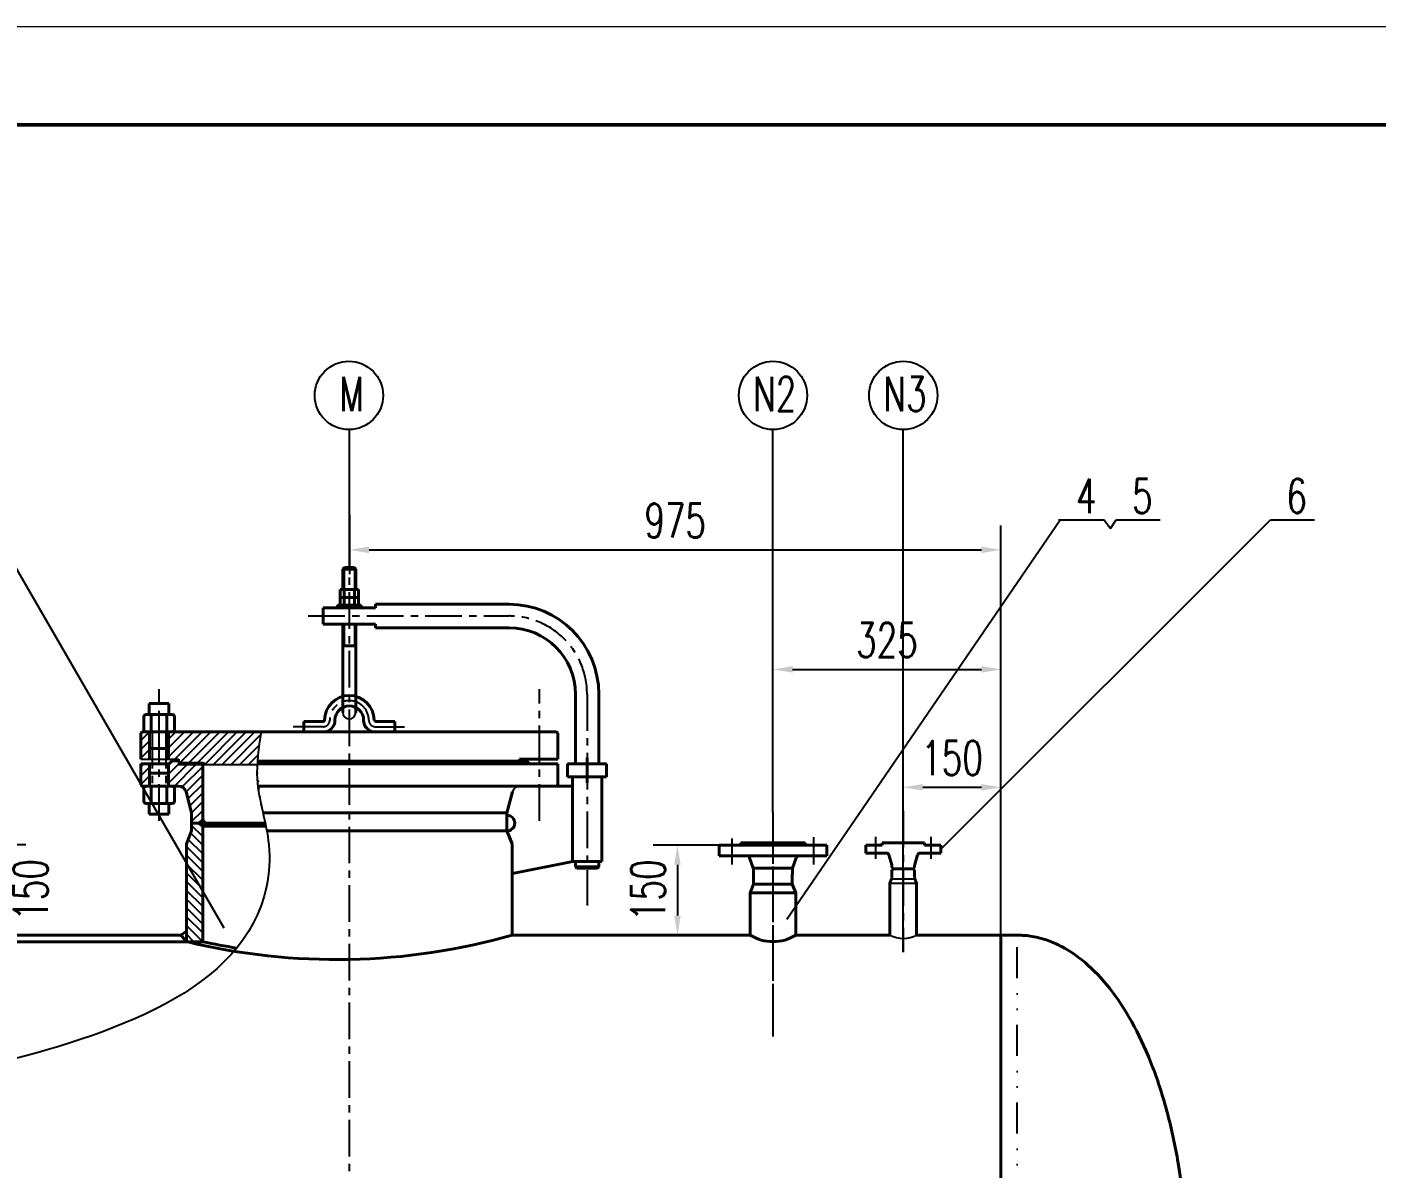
# Model space of a CAD drawing. Extents: x 24660 to 37528, y 564 to 6864.
# Drawn here: x 26463 to 28534, y 5112 to 6864 of the extents above; entities that cross this region are included whole.
import ezdxf

# ---------------------------------------------------------------- set-up
doc = ezdxf.new("R2010")
doc.units = 0
doc.header["$LTSCALE"] = 150
doc.linetypes.add('CENTER', pattern=[2, 1.25, -0.25, 0.25, -0.25])
doc.linetypes.add('DIVIDE2', pattern=[15.875, 6.35, -3.175, 0, -3.175, 0, -3.175])
doc.layers.get('0').update_dxf_attribs({"linetype": 'CONTINUOUS'})
doc.layers.get('DEFPOINTS').update_dxf_attribs({"linetype": 'CONTINUOUS'})
for name, color, linetype in [('01', 7, 'CONTINUOUS'), ('02', 1, 'CONTINUOUS'), ('05', 4, 'CENTER'), ('08', 1, 'CONTINUOUS'), ('10', 1, 'CONTINUOUS'), ('TITLE', 9, 'CONTINUOUS'), ('文字', 3, 'CONTINUOUS'), ('破折线', 1, 'CONTINUOUS')]:
    doc.layers.add(name, color=color, linetype=linetype)
doc.styles.add('FSDBHZ', font='TXT.SHX', dxfattribs={"width": 0.707, "bigfont": 'HZFS.SHX'})
doc.styles.add('HQ', font='txt.shx', dxfattribs={"width": 0.7, "bigfont": 'gbcbig.shx'})
doc.dimstyles.new('STANDARD$0', dxfattribs={"dimscale": 15, "dimtxt": 5, "dimasz": 5, "dimexe": 2.5, "dimexo": 0, "dimgap": 1.25, "dimtad": 1, "dimdec": 0, "dimdsep": 46, "dimtxsty": 'FSDBHZ', "dimcen": 0, "dimaunit": 1, "dimadec": 0, "dimazin": 0, "dimtfac": 1, "dimtdec": 3, "dimtmove": 0, "dimatfit": 3, "dimfxl": 1, "dimtolj": 1, "dimarcsym": 0})
pattern_1 = [(45, (24528.148, 452.845), (-6.735192, 6.735192), [])]

# ---------------------------------------------------------------- blocks, each defined once
blk = doc.blocks.new('*D14')
at = {"layer": '08', "color": 0, "lineweight": -2, "transparency": 16777216}
for p, q in [((26958.1, 6114.9), (26958.1, 6023.8)), ((27958.1, 5469.8), (27958.1, 6098.8)), ((26988.1, 6061.3), (27928.1, 6061.3))]:
    blk.add_line(p, q, dxfattribs=at)
at = {"layer": '08', "color": 0, "transparency": 16777216}
for points in [[(26988.1, 6066.3), (26988.1, 6056.3), (26958.1, 6061.3)], [(27928.1, 6066.3), (27928.1, 6056.3), (27958.1, 6061.3)]]:
    blk.add_solid(points, dxfattribs=at)
at = {"layer": 'DEFPOINTS', "color": 0, "transparency": 16777216}
for p in [(26958.1, 6114.9), (27958.1, 6061.3), (27958.1, 5469.8)]:
    blk.add_point(p, dxfattribs=at)
at = {"layer": '08', "color": 0, "transparency": 16777216, "insert": (27458.1, 6106.3), "char_height": 52.5, "attachment_point": 5, "style": 'HQ'}
blk.add_mtext('\\A1;975', dxfattribs=at)
blk = doc.blocks.new('*D17')
at = {"layer": '08', "color": 0, "lineweight": -2, "transparency": 16777216}
for p, q in [((27608.1, 5658.3), (27608.1, 5915.3)), ((27958.1, 5469.8), (27958.1, 5915.3)), ((27638.1, 5877.8), (27928.1, 5877.8))]:
    blk.add_line(p, q, dxfattribs=at)
at = {"layer": '08', "color": 0, "transparency": 16777216}
for points in [[(27638.1, 5882.8), (27638.1, 5872.8), (27608.1, 5877.8)], [(27928.1, 5882.8), (27928.1, 5872.8), (27958.1, 5877.8)]]:
    blk.add_solid(points, dxfattribs=at)
at = {"layer": 'DEFPOINTS', "color": 0, "transparency": 16777216}
for p in [(27958.1, 5877.8), (27608.1, 5658.3), (27958.1, 5469.8)]:
    blk.add_point(p, dxfattribs=at)
at = {"layer": '08', "color": 0, "transparency": 16777216, "insert": (27783.1, 5922.8), "char_height": 52.5, "attachment_point": 5, "style": 'HQ'}
blk.add_mtext('\\A1;325', dxfattribs=at)
blk = doc.blocks.new('*D20')
at = {"layer": '08', "color": 0, "lineweight": -2, "transparency": 16777216}
for p, q in [((26352.1, 5608.8), (26461.2, 5608.8)), ((26423.7, 5578.8), (26423.7, 5499.8)), ((26356.7, 5469.8), (26461.2, 5469.8))]:
    blk.add_line(p, q, dxfattribs=at)
at = {"layer": '08', "color": 0, "transparency": 16777216}
for points in [[(26418.7, 5578.8), (26428.7, 5578.8), (26423.7, 5608.8)], [(26418.7, 5499.8), (26428.7, 5499.8), (26423.7, 5469.8)]]:
    blk.add_solid(points, dxfattribs=at)
at = {"layer": 'DEFPOINTS', "color": 0, "transparency": 16777216}
for p in [(26352.1, 5608.8), (26356.7, 5469.8), (26423.7, 5469.8)]:
    blk.add_point(p, dxfattribs=at)
at = {"layer": '08', "color": 0, "transparency": 16777216, "insert": (26468.7, 5539.3), "char_height": 52.5, "attachment_point": 5, "rotation": 90, "style": 'HQ'}
blk.add_mtext('\\A1;150', dxfattribs=at)
blk = doc.blocks.new('*D23')
at = {"layer": '08', "color": 0, "lineweight": -2, "transparency": 16777216}
for p, q in [((27558.6, 5607.8), (27424, 5607.8)), ((27461.5, 5577.8), (27461.5, 5499.8)), ((27573.1, 5469.8), (27424, 5469.8))]:
    blk.add_line(p, q, dxfattribs=at)
at = {"layer": '08', "color": 0, "transparency": 16777216}
for points in [[(27456.5, 5577.8), (27466.5, 5577.8), (27461.5, 5607.8)], [(27456.5, 5499.8), (27466.5, 5499.8), (27461.5, 5469.8)]]:
    blk.add_solid(points, dxfattribs=at)
at = {"layer": 'DEFPOINTS', "color": 0, "transparency": 16777216}
for p in [(27558.6, 5607.8), (27461.5, 5469.8), (27573.1, 5469.8)]:
    blk.add_point(p, dxfattribs=at)
at = {"layer": '08', "color": 0, "transparency": 16777216, "insert": (27416.5, 5538.8), "char_height": 52.5, "attachment_point": 5, "rotation": 90, "style": 'HQ'}
blk.add_mtext('\\A1;150', dxfattribs=at)
blk = doc.blocks.new('*D52')
at = {"layer": '08', "color": 0, "lineweight": -2, "transparency": 16777216}
for p, q in [((27808.1, 5443.7), (27808.1, 5734.3)), ((27958.1, 5443.7), (27958.1, 5734.3)), ((27838.1, 5696.8), (27928.1, 5696.8))]:
    blk.add_line(p, q, dxfattribs=at)
at = {"layer": '08', "color": 0, "transparency": 16777216}
for points in [[(27838.1, 5701.8), (27838.1, 5691.8), (27808.1, 5696.8)], [(27928.1, 5701.8), (27928.1, 5691.8), (27958.1, 5696.8)]]:
    blk.add_solid(points, dxfattribs=at)
at = {"layer": 'DEFPOINTS', "color": 0, "transparency": 16777216}
for p in [(27958.1, 5696.8), (27808.1, 5443.7), (27958.1, 5443.7)]:
    blk.add_point(p, dxfattribs=at)
at = {"layer": '08', "color": 0, "transparency": 16777216, "insert": (27883.1, 5741.8), "char_height": 52.5, "attachment_point": 5, "style": 'HQ'}
blk.add_mtext('\\A1;150', dxfattribs=at)

msp = doc.modelspace()

# ---------------------------------------------------------------- hatches: boundary and pattern name
at = {"layer": '05', "ltscale": 0.3}
h = msp.add_hatch(dxfattribs=at)
h.set_pattern_fill('ANSI31', color=1, scale=3, style=0)
h.set_pattern_definition(pattern_1)
h.paths.add_polyline_path([(26651.1, 5781.8), (26645.3, 5781.8), (26639.8, 5781.8), (26637.8, 5779.8), (26637.8, 5739.8), (26651.1, 5739.8)])
edge = h.paths.add_edge_path()
edge.add_spline(control_points=[(26816.6, 5736.8), (26817.7, 5751.8), (26820, 5766.8), (26822.3, 5781.8)], knot_values=[0, 0, 0, 0, 45.00191, 45.00191, 45.00191, 45.00191], degree=3, periodic=0)
edge.add_line((26822.3, 5781.8), (26680.5, 5781.8))
edge.add_line((26680.5, 5781.8), (26680.5, 5739.8))
edge.add_line((26680.5, 5739.8), (26696.3, 5739.8))
edge.add_line((26696.3, 5739.8), (26696.3, 5734.8))
edge.add_line((26696.3, 5734.8), (26733.8, 5734.8))
edge.add_line((26733.8, 5734.8), (26736.8, 5731.8))
edge.add_line((26736.8, 5731.8), (26816.4, 5731.8))
edge.add_spline(control_points=[(26825.1, 5657.8), (26821.2, 5675), (26815.7, 5699.8), (26815.9, 5725), (26816.4, 5732.8)], knot_values=[49.020878, 49.020878, 49.020878, 49.020878, 101.646692, 125.297806, 125.297806, 125.297806, 125.297806], degree=3, periodic=0)
edge.add_spline(control_points=[(26816.4, 5732.8), (26816.5, 5734.1), (26816.5, 5735.5), (26816.6, 5736.8)], knot_values=[45.00191, 45.00191, 45.00191, 45.00191, 49.020878, 49.020878, 49.020878, 49.020878], degree=3, periodic=0)
h.paths.add_polyline_path([(26651.1, 5732.8), (26637.8, 5732.8), (26637.8, 5700.8), (26639.8, 5698.8), (26651.1, 5698.8)])
at = {"layer": '10'}
h = msp.add_hatch(dxfattribs=at)
h.set_pattern_fill('ANSI31', color=256, scale=3, style=0)
h.set_pattern_definition(pattern_1)
h.paths.add_polyline_path([(26707.2, 5689.9), (26715.8, 5657.8), (26715.8, 5641.8), (26726.1, 5641.8), (26732.8, 5646.9), (26732.8, 5731.8), (26695.8, 5731.8), (26695.8, 5736.8), (26685.3, 5736.8), (26681.3, 5732.8), (26680.5, 5732.8), (26680.5, 5698.8), (26686.3, 5698.8), (26695.6, 5698.8, -0.339365)])
h = msp.add_hatch(dxfattribs=at)
h.set_pattern_fill('ANSI37', color=256, scale=2.5, style=0)
h.set_pattern_definition([(45, (26111.1113, 4172.53), (-2.245064, 2.245064), []), (135, (26111.1113, 4172.53), (-2.245064, -2.245064), [])])
h.paths.add_polyline_path([(26695.8, 5734.8), (26695.8, 5731.8), (26736.8, 5731.8), (26733.8, 5734.8)])
h = msp.add_hatch(dxfattribs=at)
h.set_pattern_fill('ANSI31', color=256, scale=3, angle=90, style=0)
h.set_pattern_definition([(135, (24528.148, 659.7775), (-6.735192, -6.735192), [])])
h.paths.add_polyline_path([(26707.8, 5459.8), (26708.1, 5459.8), (26732.8, 5459.8), (26732.8, 5636.9), (26725.8, 5641.8), (26715.8, 5641.8), (26715.8, 5629.8), (26707.8, 5609.8)])
h = msp.add_hatch(dxfattribs=at)
h.set_pattern_fill('ANSI37', color=256, scale=2.5, angle=90, style=0)
h.set_pattern_definition([(135, (26110.8342, 4172.53), (-2.245064, -2.245064), []), (225, (26110.8342, 4172.53), (2.245064, -2.245064), [])])
edge = h.paths.add_edge_path()
edge.add_spline(control_points=[(26735.9, 5641.8), (26735.8, 5643.5), (26734.2, 5645.2), (26732.5, 5646.9)], knot_values=[0, 0, 0, 0, 6.047064, 6.047064, 6.047064, 6.047064], degree=3, periodic=0)
edge.add_line((26732.5, 5646.9), (26725.8, 5641.8))
edge.add_line((26725.8, 5641.8), (26735.9, 5641.8))
edge = h.paths.add_edge_path()
edge.add_line((26725.8, 5641.8), (26732.8, 5636.9))
edge.add_spline(control_points=[(26732.8, 5636.9), (26734.3, 5638.5), (26735.9, 5640.1), (26735.9, 5641.8), (26735.9, 5641.8)], knot_values=[6.047064, 6.047064, 6.047064, 6.047064, 11.725509, 11.888076, 11.888076, 11.888076, 11.888076], degree=3, periodic=0)
edge.add_line((26735.9, 5641.8), (26725.8, 5641.8))

# ---------------------------------------------------------------- linework, layer by layer
for p, q in [((27787.6, 5549.8), (27828.6, 5549.8)), ((27790.2, 5556.4), (27825.6, 5556.4))]:
    msp.add_line(p, q)
at = {"color": 1, "linetype": 'DIVIDE2', "ltscale": 0.05}
msp.add_line((27983.1, 4449.8), (27983.1, 5469.8), dxfattribs=at)
msp.add_arc((27808.1, 5510.1), 45.2, 243.0051, 296.9949)
at = {"layer": '01', "lineweight": 40}
for p, q in [((26947.8, 6031.6), (26950.3, 6034.1)), ((26947.8, 6031.6), (26947.8, 6000.3)), ((26947.8, 6031.6), (26967.8, 6031.6)), ((26950.3, 6034.1), (26965.3, 6034.1)), ((26967.8, 6031.6), (26965.3, 6034.1)), ((26967.8, 6031.6), (26967.8, 6000.3)), ((26943.8, 6000.3), (26971.8, 6000.3)), ((26943.8, 5976.3), (26943.8, 6000.3)), ((26943.8, 5988.3), (26971.8, 5988.3)), ((26949.8, 6000.3), (26949.8, 5976.3)), ((26965.8, 6000.3), (26965.8, 5976.3)), ((26971.8, 5976.3), (26971.8, 6000.3)), ((26917.8, 5947.3), (26917.8, 5972.3)), ((26917.8, 5972.3), (26997.8, 5972.3)), ((26939.8, 5976.3), (26975.8, 5976.3)), ((26939.8, 5972.3), (26939.8, 5976.3)), ((26975.8, 5972.3), (26975.8, 5976.3)), ((27202.8, 5977.8), (26997.8, 5977.8)), ((26997.8, 5972.3), (26997.8, 5977.8)), ((26917.8, 5947.3), (26997.8, 5947.3)), ((26947.8, 5947.3), (26947.8, 5811.7)), ((26967.8, 5947.3), (26967.8, 5811.7)), ((26997.8, 5941.8), (26997.8, 5947.3)), ((26997.8, 5941.8), (27202.8, 5941.8)), ((26947.8, 5914.1), (26967.8, 5914.1)), ((27304.8, 5839.8), (27304.8, 5732.8)), ((27340.8, 5839.8), (27340.8, 5732.8)), ((26650.6, 5809), (26650.6, 5825.2)), ((26650.6, 5825.2), (26665.8, 5825.2)), ((26681, 5825.2), (26665.8, 5825.2)), ((26681, 5809), (26681, 5825.2)), ((26645.3, 5808.8), (26642.2, 5807)), ((26642.2, 5807), (26642.2, 5783.6)), ((26650.9, 5808.8), (26645.3, 5808.8)), ((26650.9, 5808.8), (26656.9, 5808.8)), ((26653.9, 5805.8), (26653.9, 5805.8)), ((26653.9, 5805.8), (26653.9, 5784.8)), ((26656.9, 5808.8), (26686.3, 5808.8)), ((26679.3, 5808.8), (26677.3, 5808.8)), ((26677.7, 5805.8), (26677.7, 5784.8)), ((26677.7, 5805.8), (26677.7, 5805.8)), ((26686.3, 5808.8), (26689.4, 5807)), ((26689.4, 5807), (26689.4, 5783.6)), ((26639.8, 5781.8), (26637.8, 5779.8)), ((26637.8, 5779.8), (26637.8, 5739.8)), ((26639.8, 5781.8), (27275.8, 5781.8)), ((26645.3, 5781.8), (26642.2, 5783.6)), ((26645.3, 5781.8), (26650.9, 5781.8)), ((26650.9, 5781.8), (26656.9, 5781.8)), ((26651.1, 5781.8), (26651.1, 5739.8)), ((26653.9, 5784.8), (26653.9, 5784.8)), ((26656.9, 5781.8), (26686.3, 5781.8)), ((26677.7, 5784.8), (26677.7, 5784.8)), ((26680.5, 5781.8), (26680.5, 5739.8)), ((26686.3, 5781.8), (26689.4, 5783.6)), ((26887.8, 5797.8), (26887.8, 5781.8)), ((26887.8, 5797.8), (26917.8, 5797.8)), ((26997.8, 5797.8), (27027.8, 5797.8)), ((27027.8, 5797.8), (27027.8, 5781.8)), ((27275.8, 5781.8), (27277.8, 5779.8)), ((27277.8, 5779.8), (27277.8, 5739.8)), ((26651.1, 5756.5), (26680.5, 5756.5)), ((26685.3, 5736.8), (26681.3, 5732.8)), ((26816.6, 5736.8), (27230.3, 5736.8)), ((27219.3, 5739.8), (27277.8, 5739.8)), ((27219.3, 5739.8), (27219.3, 5737.3)), ((27230.3, 5736.8), (27234.3, 5732.8)), ((27322.8, 5742), (27322.8, 5703.5)), ((26637.8, 5732.8), (26637.8, 5700.8)), ((26637.8, 5732.8), (26681.3, 5732.8)), ((26651.1, 5732.8), (26651.1, 5698.8)), ((26651.1, 5718.5), (26680.5, 5718.5)), ((26680.5, 5732.8), (26680.5, 5698.8)), ((26732.8, 5646.9), (26732.8, 5731.8)), ((26816.3, 5732.8), (27277.8, 5732.8)), ((27277.8, 5732.8), (27277.8, 5700.8)), ((27292.8, 5712.8), (27292.8, 5732.8)), ((27292.8, 5732.8), (27352.8, 5732.8)), ((27352.8, 5732.8), (27352.8, 5712.8)), ((26637.8, 5700.8), (26639.8, 5698.8)), ((26639.8, 5698.8), (26695.6, 5698.8)), ((26645.3, 5698.8), (26642.2, 5697)), ((26642.2, 5697), (26642.2, 5673.6)), ((26650.9, 5698.8), (26645.3, 5698.8)), ((26650.9, 5698.8), (26656.9, 5698.8)), ((26653.9, 5695.8), (26653.9, 5674.8)), ((26653.9, 5695.8), (26653.9, 5695.8)), ((26656.9, 5698.8), (26686.3, 5698.8)), ((26679.3, 5698.8), (26677.3, 5698.8)), ((26677.7, 5695.8), (26677.7, 5695.8)), ((26677.7, 5695.8), (26677.7, 5674.8)), ((26686.3, 5698.8), (26689.4, 5697)), ((26689.4, 5697), (26689.4, 5673.6)), ((26817.4, 5698.8), (27275.8, 5698.8)), ((27277.8, 5700.8), (27275.8, 5698.8)), ((27275.8, 5698.8), (27300.3, 5698.8)), ((27352.8, 5712.8), (27292.8, 5712.8)), ((27300.3, 5712.8), (27345.3, 5712.8)), ((27300.3, 5582.8), (27300.3, 5712.8)), ((27345.3, 5712.8), (27345.3, 5582.8)), ((26653.9, 5674.8), (26653.9, 5674.8)), ((26677.7, 5674.8), (26677.7, 5674.8)), ((26715.8, 5657.8), (26707.2, 5689.9)), ((27199.8, 5657.8), (27208.4, 5689.9)), ((26645.3, 5671.8), (26642.2, 5673.6)), ((26645.3, 5671.8), (26650.9, 5671.8)), ((26650.6, 5655.6), (26650.6, 5671.8)), ((26650.6, 5671.8), (26665.8, 5671.8)), ((26650.6, 5655.6), (26681, 5655.6)), ((26650.9, 5671.8), (26656.9, 5671.8)), ((26656.9, 5671.8), (26686.3, 5671.8)), ((26681, 5671.8), (26665.8, 5671.8)), ((26681, 5655.6), (26681, 5671.8)), ((26686.3, 5671.8), (26689.4, 5673.6)), ((26715.8, 5641.8), (26715.8, 5657.8)), ((27199.8, 5657.8), (26825.1, 5657.8)), ((27199.8, 5641.8), (27199.8, 5657.8)), ((26715.8, 5641.8), (26828.7, 5641.8)), ((26715.8, 5641.8), (26828.7, 5641.8)), ((26715.8, 5641.8), (26828.7, 5641.8)), ((26715.8, 5641.8), (26715.8, 5629.8)), ((26725.8, 5641.8), (26732.8, 5636.9)), ((26732.8, 5646.9), (26726.1, 5641.8)), ((26732.8, 5636.9), (26829.7, 5636.9)), ((26732.8, 5636.9), (26732.8, 5459.8)), ((27199.8, 5641.8), (27199.8, 5629.8)), ((26707.8, 5609.8), (26715.8, 5629.8)), ((27199.8, 5629.8), (26831.1, 5629.8)), ((27207.8, 5609.8), (27199.8, 5629.8)), ((27558.6, 5611.8), (27657.6, 5611.8)), ((27558.6, 5607.8), (27558.6, 5611.8)), ((27657.6, 5607.8), (27657.6, 5611.8)), ((27775.6, 5611.8), (27775.6, 5607.8)), ((27775.6, 5611.8), (27779.1, 5611.8)), ((27837.1, 5611.8), (27779, 5611.8)), ((27837.1, 5611.8), (27840.6, 5611.8)), ((27840.6, 5611.8), (27840.6, 5607.8)), ((26707.8, 5609.8), (26707.8, 5459.8)), ((27207.8, 5609.8), (27207.8, 5469.8)), ((27525.6, 5607.8), (27558.6, 5607.8)), ((27525.6, 5607.8), (27525.6, 5591.8)), ((27525.6, 5591.8), (27567.5, 5591.8)), ((27558.6, 5607.8), (27690.6, 5607.8)), ((27567.5, 5591.8), (27648.6, 5591.8)), ((27648.6, 5591.8), (27690.6, 5591.8)), ((27690.6, 5607.8), (27690.6, 5591.8)), ((27750.6, 5607.8), (27775.6, 5607.8)), ((27750.6, 5607.8), (27750.6, 5595.8)), ((27750.6, 5595.8), (27782.1, 5595.8)), ((27790.6, 5577.8), (27785.9, 5593)), ((27825.7, 5578.4), (27830.2, 5593)), ((27834, 5595.8), (27865.6, 5595.8)), ((27840.6, 5607.8), (27865.6, 5607.8)), ((27865.6, 5607.8), (27865.6, 5595.8)), ((27300.8, 5582.8), (27208.3, 5564.3)), ((27345.3, 5582.8), (27300.3, 5582.8)), ((27345.3, 5582.8), (27300.3, 5582.8)), ((27304.8, 5574.8), (27304.8, 5582.8)), ((27340.8, 5574.8), (27304.8, 5574.8)), ((27304.8, 5574.8), (27306.8, 5572.8)), ((27338.8, 5572.8), (27306.8, 5572.8)), ((27340.8, 5574.8), (27338.8, 5572.8)), ((27340.8, 5574.8), (27340.8, 5582.8)), ((27577.8, 5572.6), (27572.2, 5588.5)), ((27577.8, 5572.6), (27638.1, 5572.6)), ((27578.1, 5565), (27578.1, 5571)), ((27638.1, 5564.9), (27638.1, 5571)), ((27638.3, 5572.6), (27643.9, 5588.5)), ((27790.6, 5577.8), (27790.6, 5573.5)), ((27790.6, 5573.5), (27793.6, 5571.8)), ((27793.6, 5571.8), (27790.6, 5570.1)), ((27793.6, 5571.8), (27822.6, 5571.8)), ((27795.6, 5571.8), (27820.6, 5571.8)), ((27820.6, 5571.8), (27822.6, 5571.8)), ((27825.6, 5573.5), (27822.6, 5571.8)), ((27822.6, 5571.8), (27825.6, 5570.1)), ((27825.6, 5577.2), (27825.6, 5573.5)), ((27578.1, 5565), (27578.4, 5561.7)), ((27578.4, 5548.3), (27578.4, 5561.7)), ((27638.1, 5564.9), (27637.7, 5561.7)), ((27637.7, 5548.3), (27637.7, 5561.7)), ((27790.2, 5556.4), (27787.6, 5549.8)), ((27787.6, 5549.8), (27787.6, 5469.8)), ((27790.6, 5558.3), (27790.6, 5570.1)), ((27825.6, 5570.1), (27825.6, 5558.3)), ((27825.9, 5556.4), (27828.6, 5549.8)), ((27828.6, 5549.8), (27828.6, 5469.8)), ((27573.1, 5534.8), (27578.4, 5548.3)), ((27573.1, 5469.8), (27573.1, 5534.8)), ((27573.1, 5534.8), (27643.1, 5534.8)), ((27578.4, 5548.3), (27637.7, 5548.3)), ((27643.1, 5534.8), (27637.7, 5548.3)), ((27643.1, 5469.8), (27643.1, 5534.8)), ((26352.1, 5469.8), (26699.1, 5469.8)), ((26708.1, 5475.8), (26699.1, 5469.8)), ((26706.1, 5462.8), (26699.1, 5469.8)), ((27207.8, 5469.8), (27573.1, 5469.8)), ((27643.1, 5469.8), (27787.6, 5469.8)), ((27828.6, 5469.8), (27963.7, 5469.8)), ((27958.1, 5469.8), (27958.1, 4449.8)), ((27983.1, 5469.8), (27963.7, 5469.8)), ((26343.1, 5459.8), (26708.1, 5459.8)), ((26706.1, 5459.8), (26706.1, 5462.8)), ((26708.1, 5459.8), (26732.7, 5459.8)), ((27958.1, 5461.8), (27958.1, 4457.8))]:
    msp.add_line(p, q, dxfattribs=at)
at = {"layer": '01'}
for p, q in [((26637.8, 5739.8), (26696.3, 5739.8)), ((26685.3, 5736.8), (26695.8, 5736.8)), ((26695.8, 5736.8), (26695.8, 5731.8)), ((26696.3, 5739.8), (26696.3, 5734.8)), ((26695.8, 5734.8), (26733.8, 5734.8)), ((26695.8, 5731.8), (26816.3, 5731.8)), ((26733.8, 5734.8), (26736.8, 5731.8)), ((27795.6, 5571.8), (27793.6, 5571.8)), ((27790.2, 5556.4), (27787.6, 5549.8))]:
    msp.add_line(p, q, dxfattribs=at)
at = {"layer": '01', "lineweight": 40}
for centre, radius, start, end in [((27202.8, 5839.8), 138, 0, 90), ((27202.8, 5839.8), 102, 0, 90), ((26957.8, 5799.8), 38, 0, 180), ((26957.8, 5799.8), 22, 0, 180), ((26650.9, 5805.8), 3, 0, 90), ((26656.9, 5805.8), 3, 90, 180), ((26674.7, 5805.8), 3, 0, 90), ((26680.7, 5805.8), 3, 90, 180), ((26917.8, 5799.8), 18, 270, 0), ((26917.8, 5799.8), 2, 270, 0), ((26997.8, 5799.8), 18, 180, 270), ((26650.9, 5784.8), 3, 270, 0), ((26656.9, 5784.8), 3, 180, 270), ((26674.7, 5784.8), 3, 270, 0), ((26680.7, 5784.8), 3, 180, 270), ((26650.9, 5695.8), 3, 0, 90), ((26656.9, 5695.8), 3, 90, 180), ((26674.7, 5695.8), 3, 0, 90), ((26680.7, 5695.8), 3, 90, 180), ((26695.6, 5686.8), 12, 15.0184, 90), ((26650.9, 5674.8), 3, 270, 0), ((26656.9, 5674.8), 3, 180, 270), ((26674.7, 5674.8), 3, 270, 0), ((26680.7, 5674.8), 3, 180, 270), ((27199.8, 5641.8), 12, 270, 90), ((27567.5, 5586.8), 5, 19.29, 90), ((27648.6, 5586.8), 5, 90, 160.71), ((27782.1, 5591.8), 4, 16.9908, 90), ((27834, 5591.8), 4, 90, 163.0092), ((27573.1, 5571), 5, 0, 19.29), ((27643.1, 5571), 5, 160.71, 180), ((27829.6, 5577.2), 4, 163.0092, 180), ((27830.6, 5558.3), 5, 180, 201.8), ((26938.9, 6416.3), 983.9, 256.4327, 285.8601), ((27608.1, 5526.1), 66.2, 238.1092, 301.8908), ((27070.3, 7105.9), 1680.4, 258.409, 260.2211)]:
    msp.add_arc(centre, radius, start, end, dxfattribs=at)
at = {"layer": '01'}
for centre, radius, start, end in [((26957.8, 5811.7), 10, 180, 0), ((26997.8, 5799.8), 18, 180, 270), ((26997.8, 5799.8), 2, 180, 270), ((27220, 5686.8), 12, 90, 164.9816), ((27785.6, 5558.3), 5, 338.2, 0), ((27785.6, 5558.3), 5, 338.2, 0)]:
    msp.add_arc(centre, radius, start, end, dxfattribs=at)
at = {"layer": '01', "lineweight": 40}
msp.add_spline([(26732.8, 5646.9), (26735.8, 5641.9), (26732.8, 5636.9)], degree=3, dxfattribs=at)
msp.add_open_spline([(27983.1, 5469.8), (27990.8, 5469.8), (27998.5, 5469.2), (28013.8, 5466.5), (28021.4, 5464.6), (28036.4, 5459.4), (28043.9, 5456.1), (28065.3, 5444.9), (28079, 5435.2), (28105.2, 5411.6), (28117.8, 5397.8), (28141.4, 5366.3), (28152.5, 5348.8), (28173, 5310.3), (28182.4, 5289.5), (28199.4, 5245), (28207, 5221.4), (28220.1, 5172.1), (28225.6, 5146.4), (28234.4, 5093.6), (28237.7, 5066.5), (28242.1, 5011.5), (28243.2, 4983.7), (28242.9, 4928.1), (28241.7, 4900.3), (28236.9, 4845.5), (28233.4, 4818.5), (28224.1, 4765.9), (28218.4, 4740.4), (28205, 4691.5), (28197.2, 4668.2), (28179.8, 4624.2), (28170.2, 4603.6), (28149.4, 4565.8), (28138.2, 4548.6), (28114.3, 4517.8), (28101.6, 4504.4), (28077.4, 4483.5), (28066.1, 4475.5), (28044.5, 4463.6), (28034.5, 4459.3), (28014.1, 4453), (28003.8, 4451), (27990, 4450), (27986.5, 4449.8), (27983.1, 4449.8)], degree=3, knots=[3.141593, 3.141593, 3.141593, 3.141593, 3.22719, 3.22719, 3.312787, 3.312787, 3.398384, 3.398384, 3.563603, 3.563603, 3.728821, 3.728821, 3.89404, 3.89404, 4.059258, 4.059258, 4.224477, 4.224477, 4.389695, 4.389695, 4.554914, 4.554914, 4.720132, 4.720132, 4.885351, 4.885351, 5.050569, 5.050569, 5.215787, 5.215787, 5.381006, 5.381006, 5.546224, 5.546224, 5.711443, 5.711443, 5.876661, 5.876661, 6.014069, 6.014069, 6.129343, 6.129343, 6.244617, 6.244617, 6.283185, 6.283185, 6.283185, 6.283185], dxfattribs=at)
msp.add_point((27643.1, 5469.8), dxfattribs=at)
at = {"layer": '02'}
for p, q in [((26958.1, 6043.8), (26958.1, 6245.9)), ((27608.1, 5724.9), (27608.1, 6245.9)), ((27808.1, 5724.9), (27808.1, 6245.9)), ((26765.7, 5480.8), (26403.5, 6107.4)), ((27629.2, 5494.6), (28048.9, 6107.4)), ((27865.6, 5601.8), (28371.8, 6107.4)), ((28046.6, 6107.4), (28098.9, 6107.4)), ((28048.9, 6107.4), (28116.5, 6107.4)), ((28116.5, 6107.4), (28126.1, 6094)), ((28126.1, 6094), (28135, 6107.4)), ((28135, 6107.4), (28202.6, 6107.4)), ((28371.8, 6107.4), (28439.4, 6107.4))]:
    msp.add_line(p, q, dxfattribs=at)
at = {"layer": '05', "color": 1, "ltscale": 0.3}
for p, q in [((26958.1, 4410.1), (26958.1, 6114.9)), ((26949.8, 6031.6), (26949.8, 6000.3)), ((26965.8, 6031.6), (26965.8, 6000.3)), ((26894.5, 5959.8), (27202.8, 5959.8)), ((26949.8, 5947.3), (26949.8, 5914.1)), ((26965.8, 5947.3), (26965.8, 5914.1)), ((26665.8, 5645.2), (26665.8, 5847.3)), ((27249.7, 5645.2), (27249.7, 5847.3)), ((27322.8, 5839.8), (27322.8, 5515.5)), ((26665.8, 5781.8), (26665.8, 5808.8)), ((26655.3, 5781.8), (26655.3, 5698.8)), ((26676.3, 5781.8), (26676.3, 5698.8)), ((26917.8, 5789.8), (26871.4, 5789.8)), ((26997.8, 5789.8), (27042.7, 5789.8)), ((26665.8, 5671.8), (26665.8, 5698.8)), ((27608.1, 5658.3), (27608.1, 5314.4)), ((27808.1, 5660.9), (27808.1, 5443.7)), ((27608.1, 5642.5), (27608.1, 5314.4)), ((27545.6, 5578.4), (27545.6, 5618)), ((27670.6, 5578.4), (27670.6, 5620.2)), ((27765.6, 5620.9), (27765.6, 5586.8)), ((27850.6, 5620.9), (27850.6, 5586.8))]:
    msp.add_line(p, q, dxfattribs=at)
for centre, radius, start, end in [((27202.8, 5839.8), 120, 0, 90), ((26957.8, 5799.8), 30, 0, 180), ((26917.8, 5799.8), 10, 270, 0), ((26997.8, 5799.8), 10, 180, 270)]:
    msp.add_arc(centre, radius, start, end, dxfattribs=at)
at = {"layer": 'TITLE', "color": 1, "lineweight": 13}
msp.add_line((33570, 6864), (24660, 6864), dxfattribs=at)
at = {"layer": 'TITLE', "color": 0, "lineweight": 50}
msp.add_line((33420, 6714), (25035, 6714), dxfattribs=at)
at = {"layer": '破折线'}
for centre in [(26957.2, 6298.4), (27608.1, 6298.4), (27808.1, 6298.4)]:
    msp.add_circle(centre, 52.4, dxfattribs=at)
msp.add_spline([(26822.3, 5781.8), (26816.4, 5709.4), (26834.2, 5608.5), (26830.6, 5544.4), (26406.7, 5270.2), (25690.8, 5145.8)], degree=3, dxfattribs=at)

# ---------------------------------------------------------------- texts
at = {"layer": '文字', "color": 1, "style": 'HQ', "width": 0.7}
for s, p in [('M', (26942.7, 6274.3)), ('N2', (27577.8, 6274.3)), ('N3', (27777.8, 6274.3)), ('4', (28073.3, 6117.7)), ('5', (28159.4, 6117.7)), ('6', (28396.1, 6117.7))]:
    msp.add_text(s, height=52.5, dxfattribs=at).set_placement(p)

# ---------------------------------------------------------------- dimensions: what is measured, and where the dimension line sits
at = {"layer": '08'}
for base, p1, text, override, picture, middle in [((27958.1, 6061.3), (26958.1, 6114.9), '975', {"dimtxt": 3.5, "dimasz": 2, "dimzin": 0, "dimtxsty": 'HQ', "dimcen": 0.09, "dimaunit": 0, "dimtfac": 0.514286, "dimtix": 1, "dimtofl": 0}, '*D14', (27458.1, 6106.3)), ((27958.1, 5877.8), (27608.1, 5658.3), '325', {"dimtxt": 3.5, "dimasz": 2, "dimzin": 0, "dimtxsty": 'HQ', "dimaunit": 0, "dimtfac": 0.514286, "dimtix": 1, "dimtofl": 0}, '*D17', (27783.1, 5922.8))]:
    dim = msp.add_linear_dim(base=base, p1=p1, p2=(27958.1, 5469.8), text=text, dimstyle='STANDARD$0', override=override, dxfattribs=at)
    dim.commit()
    dim.dimension.update_dxf_attribs({"geometry": picture, "text_midpoint": middle})
dim = msp.add_linear_dim(base=(27958.1, 5696.8), p1=(27808.1, 5443.7), p2=(27958.1, 5443.7), dimstyle='STANDARD$0', override={"dimtxt": 3.5, "dimasz": 2, "dimzin": 0, "dimtxsty": 'HQ', "dimaunit": 0, "dimtfac": 0.514286, "dimtix": 1, "dimtofl": 0}, dxfattribs=at)
dim.commit()
dim.dimension.update_dxf_attribs({"geometry": '*D52', "text_midpoint": (27883.1, 5696.8), "dimtype": 160})
for base, p1, p2, picture, middle in [((26423.7, 5469.8), (26352.1, 5608.8), (26356.7, 5469.8), '*D20', (26423.7, 5539.3)), ((27461.5, 5469.8), (27558.6, 5607.8), (27573.1, 5469.8), '*D23', (27461.5, 5538.8))]:
    dim = msp.add_linear_dim(base=base, p1=p1, p2=p2, angle=90, text='150', dimstyle='STANDARD$0', override={"dimtxt": 3.5, "dimasz": 2, "dimtad": 2, "dimtxsty": 'HQ', "dimatfit": 0}, dxfattribs=at)
    dim.commit()
    dim.dimension.update_dxf_attribs({"geometry": picture, "text_midpoint": middle, "dimtype": 160})

doc.saveas('drawing.dxf')
